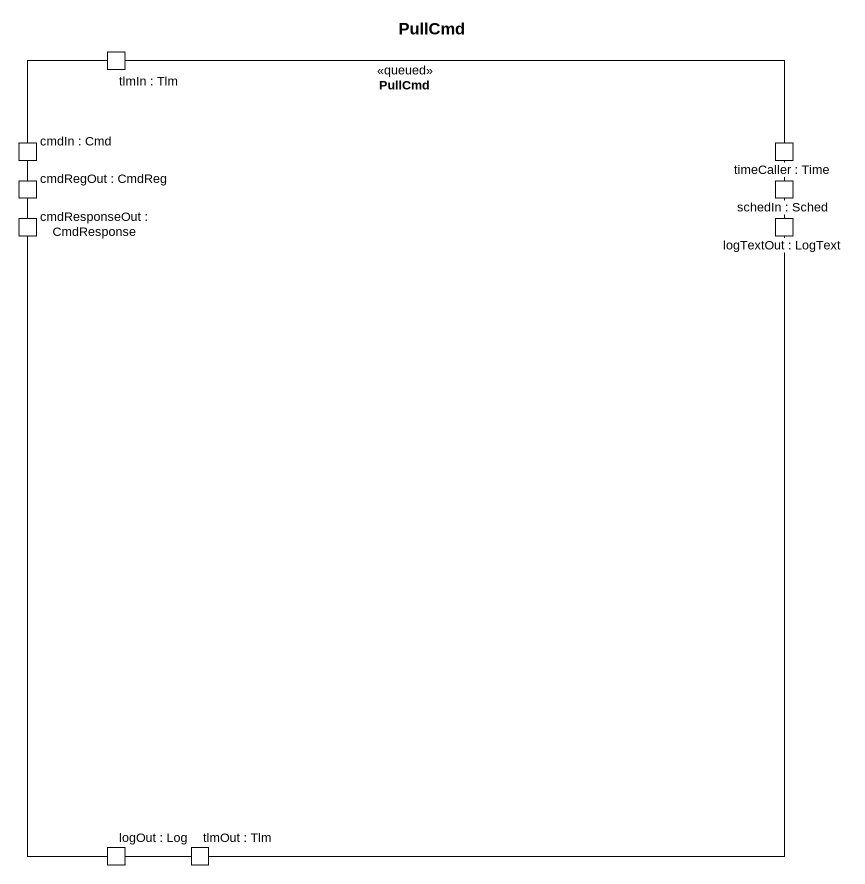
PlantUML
@startuml
title PullCmd
rectangle PullCmd <<queued>> {
  port "tlmIn : Tlm" as tlmIn_Tlm
  port "cmdIn : Cmd" as cmdIn_Cmd
  port "timeCaller : Time" as timeCaller_Time
  port "cmdRegOut : CmdReg" as cmdRegOut_CmdReg
  port "cmdResponseOut : CmdResponse" as cmdResponseOut_CmdResponse
  port "schedIn : Sched" as schedIn_Sched
  port "logTextOut : LogText" as logTextOut_LogText
  port "logOut : Log" as logOut_Log
  port "tlmOut : Tlm" as tlmOut_Tlm
}
@enduml
